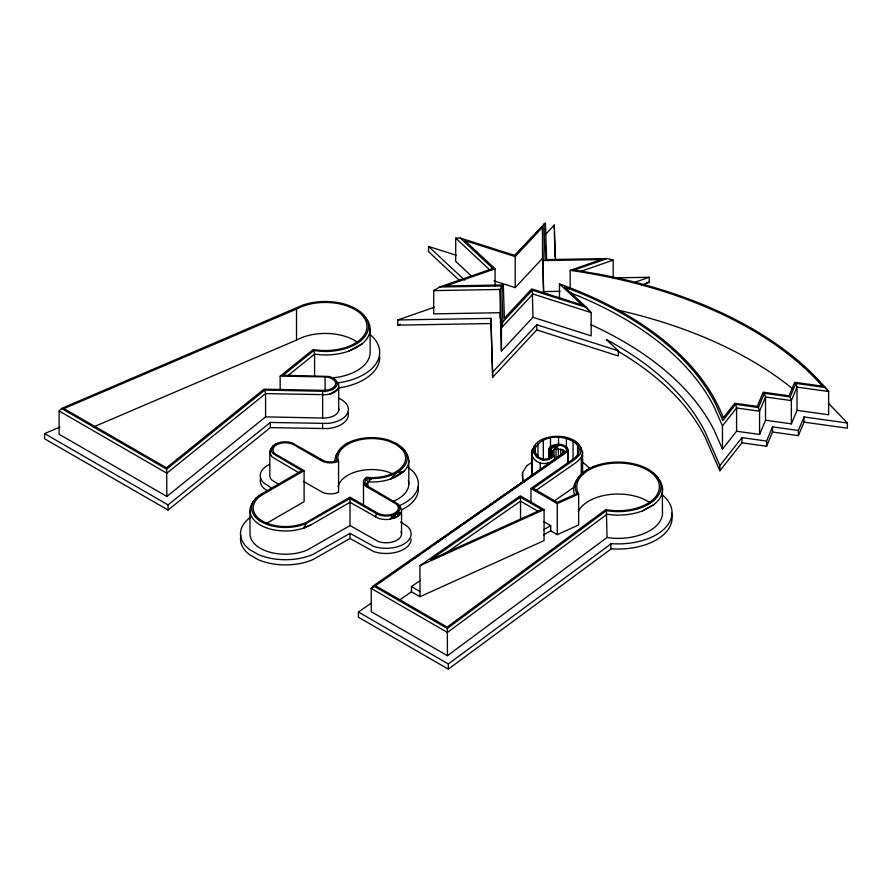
<?xml version="1.0" encoding="UTF-8"?>
<svg xmlns="http://www.w3.org/2000/svg" width="892" height="892" viewBox="0 0 892 892"><rect width="100%" height="100%" fill="white"/><g stroke="black" fill="none" stroke-linecap="round" stroke-linejoin="round"><path stroke-width="1.34" d="M322.648 391.253L325.959 391.198A13.313 7.682 0 0 0 337.109 384.407A13.313 7.682 0 0 0 328.646 376.435L283.188 375.264L313.884 350.523L321.633 351.381A43.273 24.987 0 0 0 367.37 320.696A43.273 24.987 0 0 0 302.589 305.209L61.515 408.491L59.106 410.978L59.106 434.237L166.849 496.443L166.648 469.192L264.79 390.094L322.648 391.253L322.648 418.013L326.216 417.958A14.908 8.608 0 0 0 338.603 408.112M567.524 463.728L567.992 449.523L567.111 447.494C562.495 443.179 554.333 443.19 549.639 447.383L548.68 449.39L548.68 458.834M278.828 484.479L271.882 480.063A15.376 8.875 0 0 1 269.83 475.626L269.83 452.356C270.722 446.636 276.085 442.711 281.638 442.086A13.781 7.961 0 0 1 292.097 442.878L323.506 460.573A11.284 6.512 0 0 0 333.954 461.632L336.92 460.919L336.273 458.098A35.468 20.471 0 0 1 389.469 440.369L396.828 443.614L402.448 447.862A35.468 20.471 0 0 1 371.741 478.58L367.571 482.148M334.678 460.685L335.938 455.143L341.647 448.174M501.438 351.113L500.211 312.702L433.702 313.873L433.702 290.614L439.7 287.001L501.772 285.919L502.91 321.767L501.438 327.855L501.438 351.113L532.948 317.284L532.312 290.19L586.657 307.539L591.184 312.613L591.184 335.871L532.948 317.284M581.294 475.202L581.294 457.406L582.61 452.099L580.547 446.87L575.362 442.41M553.129 460.908A10.158 5.865 0 0 0 554.255 459.525L554.49 456.492L550.609 451.196L550.297 449.468A8.061 4.661 0 0 1 555.46 445.498L558.425 445.186A8.061 4.661 0 0 1 565.996 451.296L466.917 521.073M375.376 516.959L376.502 513.725L350.01 498.438L306.435 523.359A34.431 19.88 0 0 1 261.389 521.809A34.431 19.88 0 0 1 256.216 497.948L261.624 493.889L301.886 470.642L273.264 453.749A13.781 7.961 0 0 1 271.893 447.717L273.264 445.799L269.83 452.356L271.882 456.804L299.645 473.228M553.977 456.514L553.977 449.68L555.46 445.498L550.297 449.468L552.538 450.783L552.538 453.526M759.571 434.46L759.571 411.201L758.412 407.51L764.355 393.294L790.201 396.907L791.371 400.586L791.371 423.856L765.526 420.243L759.571 434.46L736.58 431.249L722.453 449.144L714.302 430.557A361.093 208.472 0 0 0 590.682 324.599M766.574 446.245L766.574 441.072L772.528 426.867L798.373 430.468L804.027 416.965L847.4 423.02L847.4 428.193L804.027 422.139L798.373 435.642L772.528 432.029L766.574 446.245L741.966 442.811L719.877 470.786L705.171 437.247A351.593 202.986 0 0 0 618.078 351.281M790.201 396.907L795.854 383.404L825.513 387.541L828.635 391.499L828.635 414.769L797.024 410.353L791.371 423.856M501.772 285.919L500.211 289.443L500.211 317.875M269.83 452.356L271.893 447.717M306.435 523.359L303.525 528.164A36.026 20.795 0 0 1 260.274 525.042A36.026 20.795 0 0 1 252.77 502.486L256.227 497.948M532.111 476.216L532.033 450.27L535.211 445.231M535.211 453.392L535.211 447.996C543.462 433.936 566.654 434.226 577.592 445.019L579.399 449.59L578.239 454.229L574.281 458.321L530.974 488.448L530.974 503.278M522.656 482.717L522.5 472.615L526.893 465.657L532.156 462.168M556.028 458.521L556.028 448.944L558.425 445.186L553.977 449.68M367.827 487.266L367.827 481.792L366.099 479.216L371.741 478.58L366.846 478.212L365.62 479.918A11.284 6.512 0 0 0 367.459 485.95L398.1 504.08A13.781 7.961 0 0 1 398.1 512.041L393.049 514.952L390.138 519.222A15.376 8.875 0 0 1 378.476 518.341L350.01 502.308L310.84 524.931L303.525 528.164L310.84 524.931M271.882 447.918L270.354 450.059L275.461 444.149L271.882 447.918A15.376 8.875 0 0 1 274.335 446.078M758.412 407.51L735.677 404.332L722.877 420.545L715.819 404.455A362.676 209.386 0 0 0 578.763 292.442L564.658 287.001L568.104 290.792M722.453 449.144L722.453 425.874L736.58 407.99L735.677 404.332M719.877 470.786L719.877 465.613L741.966 437.637L766.574 441.072M662.41 487.489L662.41 510.748A44.477 25.678 0 0 1 612.514 538.188L607.039 537.497L447.45 655.698L371.25 611.7L371.25 588.441L373.391 585.799L564.458 452.891L475.815 515.085M595.031 466.683C587.594 467.676 581.517 473.451 577.213 479.294A44.477 25.678 0 0 0 573.935 492.652L574.727 494.759M252.77 502.486L258.713 495.807M300.392 472.37L301.886 470.642M546.629 259.906L545.447 222.866L514.572 255.368L460.239 238.019L455.712 238.119L455.712 261.378L471.712 276.319M514.862 255.714L516.713 253.718M520.426 249.738L533.405 235.811M536.181 232.823L540.808 227.85M493.967 280.857L515.208 287.637L515.208 256.617L542.503 227.304L543.574 291.595L560.031 291.305M545.815 234.161L554.278 225.074L555.37 259.572M515.208 287.637L542.503 258.323L542.503 227.304M502.91 321.767L532.312 290.19M492.618 377.338L492.618 372.176L536.772 324.766L618.357 350.812L618.357 355.986L536.772 329.928L492.618 377.338L490.901 318.355L397.709 319.983L397.709 325.156L490.901 323.528M567.524 451.586L375.532 585.743L447.16 627.098L605.768 509.622A41.3 23.839 0 0 0 659.155 489.262A41.3 23.839 0 0 0 613.908 463.138A41.3 23.839 0 0 0 578.64 493.956L557.266 503.623L530.974 488.448M491.436 270.031L492.897 268.514L460.239 238.019M581.294 457.406L576.901 461.945L535.256 490.912M582.108 474.533L587.014 469.783L580.96 475.291M343.654 446.346L346.653 443.625L349.274 443.034M254.856 500.066L256.584 498.572M280.166 376.134L313.192 349.519A41.69 24.062 0 0 0 362.509 337.299A41.69 24.062 0 0 0 350.077 307.149A41.69 24.062 0 0 0 296.512 309.067L63.934 408.592L166.447 467.787L263.987 389.168L322.659 390.339A11.707 6.757 0 0 0 335.526 384.318A11.707 6.757 0 0 0 325.101 376.881L280.166 376.134L280.166 389.614M287.257 376.145L314.586 354.124L321.499 354.882A44.868 25.901 0 0 0 348.549 351.214L356.019 347.936L362.152 343.821A44.868 25.901 0 0 0 365.798 317.953M166.849 496.443L265.582 416.876L322.648 418.013M59.942 427.045L44.6 433.612L44.6 438.786L168.053 510.057L168.053 504.894L270.332 422.451L327.71 423.421A24.485 14.138 0 0 0 347.69 412.751A24.485 14.138 0 0 0 338.269 398.022M168.053 510.057L270.332 427.625L327.71 428.584A24.485 14.138 0 0 0 348.058 412.416M339.64 449.992L341.603 448.509M447.45 655.698L447.305 628.47L606.404 510.637L612.715 511.428A42.883 24.764 0 0 0 659.578 480.643A42.883 24.764 0 0 0 592.712 466.884M370.994 603.293L358.417 612.046L358.417 617.219L448.33 669.134L448.33 663.96L611.332 543.652A54.011 31.187 0 0 0 664.284 528.845A54.011 31.187 0 0 0 662.388 494.893M448.33 669.134L611.332 548.814A54.011 31.187 0 0 0 671.486 513.301M371.25 588.441L374.662 586.033L371.25 588.441L447.45 632.439L607.039 514.238L612.514 514.929A44.477 25.678 0 0 0 642.586 510.871L653.936 504.627A44.477 25.678 0 0 0 656.668 476.696M394.03 572.396L397.442 569.999M405.414 564.38L408.837 561.971M414.524 557.968L420.221 553.954M425.919 549.94L431.605 545.937M435.028 543.529L444.138 537.107M446.413 535.512L453.248 530.695M455.522 529.09L464.632 522.679M414.434 558.147L417.846 555.749M422.395 552.561L428.082 548.569M434.895 543.785L438.307 541.399M442.856 538.211L449.668 533.427M455.355 529.435L473.541 516.68M419.965 596.681L419.965 565.662L520.315 495.863L544.075 509.577L544.075 540.597L419.965 596.681L411.457 591.764L411.457 586.601L420.556 580.268M430.591 559.697L520.426 497.212L541.7 509.488L430.591 559.697L435.318 558.191M534.542 490.076L533.115 488.392L575.596 458.845L579.767 454.53A23.861 13.781 0 0 0 558.648 436.366A23.861 13.781 0 0 0 533.773 452.868L536.995 457.462L541.99 459.882A8.563 4.939 0 0 0 552.928 454.106L550.609 451.196L552.538 450.783M443.491 554.746L520.538 501.148L520.426 497.212M399.103 600.361L411.457 591.764M554.389 500.869L574.649 486.776M59.106 410.978L166.849 473.184L265.582 393.617L326.216 394.688L329.94 394.052L337.789 389.28M266.329 523.481L304.116 501.661L304.116 470.642L262.783 494.514A32.837 18.955 0 0 0 262.516 521.162A32.837 18.955 0 0 0 308.677 521.006L350.01 497.145L377.539 513.034A12.187 7.036 0 0 0 394.777 513.034A12.187 7.036 0 0 0 394.777 503.088L367.248 487.188A12.867 7.426 0 0 1 366.367 477.253L371.741 477.655A33.874 19.557 0 0 0 401.065 448.319L395.691 444.272L388.678 441.172A33.874 19.557 0 0 0 337.867 458.098L338.57 461.209L338.57 492.217A12.867 7.426 0 0 1 321.354 491.715L303.403 481.345M401.021 531.61A15.376 8.875 0 0 1 395.524 540.953A15.376 8.875 0 0 1 378.476 541.6L350.01 525.578L307.405 549.929A36.014 20.795 0 0 1 260.274 548.301A36.014 20.795 0 0 1 249.994 533.639L249.994 510.38M400.72 522.021L407.778 526.704A24.954 14.406 0 0 1 403.808 544.098A24.954 14.406 0 0 1 373.681 546.383L350.01 533.327L313.203 554.289A45.525 26.281 0 0 1 258.134 554.467L249.593 549.539A45.525 26.281 0 0 1 249.916 517.739M411.123 539.08A24.954 14.406 0 0 1 373.681 551.557L350.01 538.5L313.203 559.451A45.525 26.281 0 0 1 258.134 559.641L249.593 554.701A45.525 26.281 0 0 1 240.896 535.378M543.641 529.736L550.687 525.667L550.687 530.84L543.641 534.91M642.586 510.871L653.936 504.627M348.549 351.214L362.152 343.821M532.033 450.27L532.189 455.634C535.59 464.721 547.71 465.903 554.255 459.525M419.965 565.662L544.075 509.577M550.687 530.84L557.266 534.631L578.64 524.975L578.64 493.956M93.326 427.034L296.512 340.075A41.69 24.062 0 0 1 357.469 342.216M439.7 287.001L492.897 268.514M495.082 286.343L495.082 268.815L445.699 285.986L503.322 284.983L504.381 318.254L531.677 288.941L582.13 305.042L559.485 283.912L559.485 298.742M436.3 289.71L433.702 290.614L500.211 289.443L501.438 327.855L532.948 294.014L591.184 312.613L586.1 307.863M397.709 319.983L434.371 307.238M397.709 325.156L400.33 324.242M570.178 289.231L570.178 270.354L601.186 259.572L543.574 260.575M613.183 277.903L613.183 260.118L607.184 258.557L574.113 270.053L597.294 273.877A388.577 224.338 0 0 1 810.337 371.708L825.513 387.541M580.647 271.424L613.183 260.118M635.048 282.173L649.186 277.267L649.186 282.43L641.471 285.117M556.028 448.944L562.785 449.735L564.77 452.211M607.184 258.557L545.123 259.639L543.975 223.792M615.803 277.847L649.186 277.267M646.399 282.485L649.186 282.43M367.827 481.792C380.471 482.695 394.119 479.952 403.831 471.389A37.063 21.397 0 0 0 403.842 449.992L400.898 447.773M398.1 512.041L401.021 512.945L399.482 515.085L397.04 516.925L390.138 519.222L395.903 513.692L401.021 512.945A15.376 8.875 0 0 0 399.482 506.21L397.932 505.039M515.208 256.617L464.765 240.517L495.082 268.815M459.558 280.567L428.539 251.611L428.539 246.437L456.169 255.257M569.832 292.676L577.849 295.765A361.093 208.472 0 0 1 714.302 407.298L722.453 425.874M393.35 474.254L388.678 472.18A33.874 19.557 0 0 0 338.157 486.564M376.502 513.725L379.267 514.952A13.781 7.961 0 0 0 393.049 514.952M533.115 488.392L557.389 502.397L576.879 493.588L575.507 489.953A42.883 24.764 0 0 1 582.286 473.206M538.144 511.317L520.538 501.148L520.538 518.943M543.518 521.53L550.687 525.667M304.116 470.642L276.587 454.753A12.187 7.036 0 0 1 276.587 444.796A12.187 7.036 0 0 1 293.825 444.796L321.354 460.696A12.867 7.426 0 0 0 338.57 461.209M271.837 488.192L263.586 482.828A24.954 14.406 0 0 1 269.495 464.42M411.457 586.601L419.965 591.508M373.391 585.799L447.305 628.47M61.515 408.491L166.648 469.192M358.417 612.046L448.33 663.96M44.6 433.612L168.053 504.894M267.043 490.6L263.586 487.991A24.954 14.406 0 0 1 260.631 478.279M407.9 467.297L412.137 470.485A46.64 26.927 0 0 1 398.902 505.842M582.264 461.777L589.411 467.921M564.658 287.001L586.657 307.539M570.847 293.624L573.902 296.478M577.971 300.269L584.07 305.967M618.357 350.812L606.337 339.596L608.5 340.699A351.593 202.986 0 0 1 705.171 432.074L719.877 465.613M455.712 238.119L489.708 269.852M428.539 246.437L464.565 280.066M812.634 374.796L820.161 382.657M824.866 387.574L828.635 391.499L797.024 387.095L795.854 383.404M828.389 403.184L847.4 423.02M548.68 449.39L549.071 451.463L550.743 453.314A6.969 4.025 0 0 1 549.907 457.752A6.969 4.025 0 0 1 542.47 459.001L538.389 457.027L535.345 452.679L535.211 447.996M522.5 472.615L522.723 480.007L524.217 482.137M764.355 393.294L765.526 396.985L765.526 420.243M264.79 390.094L265.582 393.617L265.582 416.876M313.884 350.523L314.586 354.124L314.586 376.011M606.404 510.637L607.039 537.497M554.356 233.002L555.114 256.461M545.447 246.136L545.625 251.622M542.503 258.323L543.574 291.595M490.901 318.355L492.618 372.176M804.027 416.965L804.027 422.139M798.373 430.468L798.373 435.642M797.024 410.353L797.024 387.095L791.371 400.586L765.526 396.985L759.571 411.201L736.58 407.99L736.58 431.249M772.528 426.867L772.528 432.029M741.966 437.637L741.966 442.811M610.864 543.585L610.864 548.758M582.61 452.099L582.61 473.998M580.547 446.87L580.547 449.601M577.592 445.019L577.592 455.812M573.065 441.127L573.065 460.004M567.992 449.523L567.992 463.004M566.42 438.429L566.42 447.873M564.19 450.861L564.19 453.604M562.785 449.735L562.785 453.838M560.767 448.977L560.767 455.823M558.548 437.292L558.548 444.038M558.403 448.698L558.403 456.916M557.266 503.623L557.266 534.631M554.278 225.074L554.278 228.954M550.487 437.861L550.487 447.293M550.252 452.768L550.252 458.165M549.071 451.463L549.071 459.558M543.317 440.057L543.317 460.283M540.273 463.015L540.273 469.85M537.987 443.592L537.987 457.072M536.772 324.766L536.772 329.928M532.189 455.634L532.189 476.161M522.723 480.007L522.723 482.594M503.322 284.983L503.322 291.717M408.804 460.685L408.804 483.943M401.545 510.648L401.545 533.907M370.124 328.457L370.124 351.716A44.868 25.901 0 0 1 332.214 377.918M363.49 482.316L363.49 505.24M350.01 498.438L350.01 525.578M350.01 533.327L350.01 538.5M338.704 387.095L338.704 410.353M325.101 376.881L325.101 391.722M322.603 423.488L322.603 428.662M296.512 309.067L296.512 340.075M270.332 422.451L270.332 427.625M369.6 334.11A54.423 31.421 0 0 1 337.087 383.002M336.228 381.375A14.908 8.608 0 0 1 329.94 394.052M379.669 356.755A54.423 31.421 0 0 1 338.324 387.998M578.306 511.428A41.3 23.839 0 0 1 609.749 494.525A41.3 23.839 0 0 1 650.201 502.898M551.434 462.078A10.158 5.865 0 0 1 546.763 463.483M418.203 486.776A46.64 26.927 0 0 1 401.333 509.934M408.346 480.598A37.063 21.397 0 0 1 392.614 501.627M367.482 486.798A9.7 5.597 0 0 1 367.069 486.151M366.79 485.493A9.7 5.597 0 0 1 367.125 482.784M617.677 310.059A386.994 223.424 0 0 1 792.876 388.968M786.12 352.195A390.161 225.252 0 0 1 788.238 353.801M797.537 361.182A390.161 225.252 0 0 1 803.781 366.534M559.485 283.912A364.259 210.3 0 0 1 723.312 417.802L734.785 403.273L757.241 406.406L763.195 392.19L789.041 395.803L794.683 382.3L822.379 386.169A386.994 223.424 0 0 0 570.178 270.354M395.903 513.692L393.851 518.341L399.482 515.085L395.903 513.692M396.817 472.582L390.272 479.216L403.831 471.389L396.817 472.582"/></g></svg>
